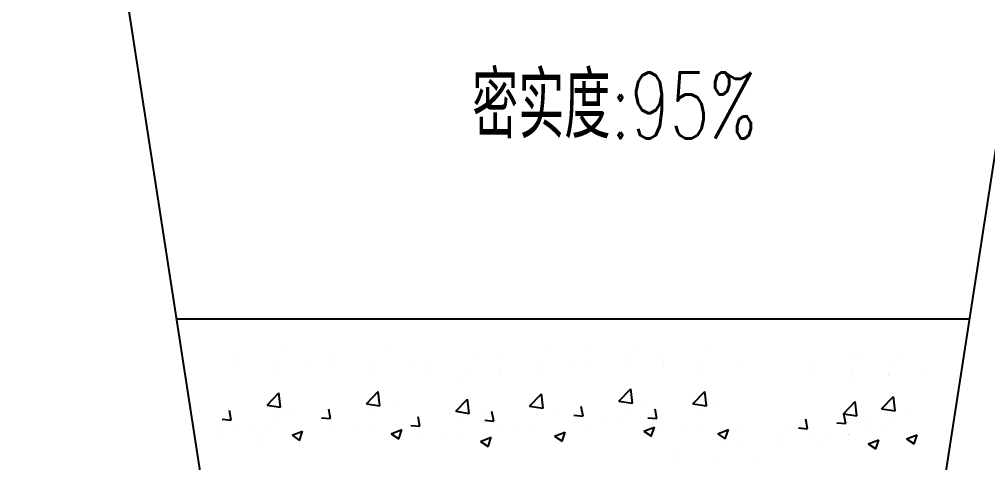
# Model space of a CAD drawing. Header units: millimetres. Extents: x 2 to 5882, y 1831 to 3462.
# Drawn here: x 5561.45 to 5605.53, y 2650.34 to 2670.52 of the extents above; entities that cross this region are included whole.
import ezdxf

# ---------------------------------------------------------------- set-up
doc = ezdxf.new("R2010")
doc.units = ezdxf.units.MM
doc.layers.add('WZ1', color=7, linetype='Continuous')
doc.layers.add('尺寸标注', color=4, linetype='Continuous')
doc.styles.get("Standard").update_dxf_attribs({"font": 'simplex1.shx', "width": 0.7, "bigfont": 'hztxt.shx'})

msp = doc.modelspace()

# ---------------------------------------------------------------- linework, layer by layer
at = {"color": 1}
for p, q in [((5573.03796, 2628.27674), (5561.44906, 2703.23774)), ((5600.28123, 2628.27674), (5611.87014, 2703.23774)), ((5568.61535, 2656.88369), (5604.70384, 2656.88369))]:
    msp.add_line(p, q, dxfattribs=at)
at = {"layer": '尺寸标注', "color": 7}
for p, q in [((5573.56606, 2655.45231), (5573.56606, 2655.45231)), ((5575.8175, 2655.2883), (5575.8175, 2655.2883)), ((5578.08507, 2655.52303), (5578.08507, 2655.52303)), ((5585.51646, 2655.40703), (5585.51646, 2655.40703)), ((5587.31294, 2655.4043), (5587.31294, 2655.4043)), ((5589.58051, 2655.63903), (5589.58051, 2655.63903)), ((5590.68029, 2655.2883), (5590.68029, 2655.2883)), ((5592.94786, 2655.52303), (5592.94786, 2655.52303)), ((5601.54041, 2655.29103), (5601.54041, 2655.29103)), ((5571.2985, 2655.21758), (5571.2985, 2655.21758)), ((5573.14457, 2654.88924), (5573.14457, 2654.88924)), ((5577.66357, 2654.95996), (5577.66357, 2654.95996)), ((5579.88154, 2654.9403), (5579.88154, 2654.9403)), ((5582.14911, 2655.17503), (5582.14911, 2655.17503)), ((5583.24889, 2655.1723), (5583.24889, 2655.1723)), ((5585.09497, 2654.84396), (5585.09497, 2654.84396)), ((5587.35088, 2654.86744), (5587.35088, 2654.86744)), ((5589.15902, 2655.07596), (5589.15902, 2655.07596)), ((5590.77541, 2654.92038), (5590.77541, 2654.92038)), ((5592.52637, 2654.95996), (5592.52637, 2654.95996)), ((5599.27284, 2655.0563), (5599.27284, 2655.0563)), ((5599.79868, 2655.05903), (5599.79868, 2655.05903)), ((5571.33644, 2654.68071), (5571.33644, 2654.68071)), ((5573.03277, 2654.50614), (5573.03277, 2654.50614)), ((5574.76097, 2654.73366), (5574.76097, 2654.73366)), ((5575.85544, 2654.75143), (5575.85544, 2654.75143)), ((5577.55177, 2654.57686), (5577.55177, 2654.57686)), ((5579.27997, 2654.80438), (5579.27997, 2654.80438)), ((5579.91948, 2654.40344), (5579.91948, 2654.40344)), ((5581.72761, 2654.61196), (5581.72761, 2654.61196)), ((5583.28683, 2654.63544), (5583.28683, 2654.63544)), ((5583.34401, 2654.45639), (5583.34401, 2654.45639)), ((5584.98316, 2654.46086), (5584.98316, 2654.46086)), ((5586.71136, 2654.68838), (5586.71136, 2654.68838)), ((5589.04721, 2654.69286), (5589.04721, 2654.69286)), ((5590.71824, 2654.75143), (5590.71824, 2654.75143)), ((5592.41457, 2654.57686), (5592.41457, 2654.57686)), ((5594.14276, 2654.80438), (5594.14276, 2654.80438)), ((5597.53111, 2654.8243), (5597.53111, 2654.8243)), ((5599.31079, 2654.51943), (5599.31079, 2654.51943)), ((5599.37718, 2654.49596), (5599.37718, 2654.49596)), ((5601.11892, 2654.72796), (5601.11892, 2654.72796)), ((5602.73531, 2654.57238), (5602.73531, 2654.57238)), ((5581.61581, 2654.22886), (5581.61581, 2654.22886)), ((5597.56905, 2654.28744), (5597.56905, 2654.28744)), ((5599.26538, 2654.11286), (5599.26538, 2654.11286)), ((5600.99358, 2654.34038), (5600.99358, 2654.34038)), ((5601.00712, 2654.34486), (5601.00712, 2654.34486)), ((5577.24685, 2653.0248), (5577.78454, 2653.5852)), ((5577.86014, 2652.9297), (5577.78387, 2653.58532)), ((5588.74229, 2653.1408), (5589.27999, 2653.7012)), ((5589.35558, 2653.0457), (5589.27931, 2653.70132)), ((5592.10964, 2653.0248), (5592.64734, 2653.5852)), ((5592.72293, 2652.9297), (5592.64666, 2653.58532)), ((5572.72784, 2652.95408), (5573.26554, 2653.51448)), ((5573.34114, 2652.85898), (5573.26487, 2653.5146)), ((5581.31089, 2652.67681), (5581.84858, 2653.2372)), ((5581.92418, 2652.58171), (5581.84791, 2653.23732)), ((5584.67824, 2652.90881), (5585.21594, 2653.4692)), ((5585.29153, 2652.81371), (5585.21526, 2653.46932)), ((5588.74229, 2653.1408), (5589.35626, 2653.04558)), ((5598.96046, 2652.5608), (5599.49815, 2653.1212)), ((5599.57375, 2652.4657), (5599.49748, 2653.12132)), ((5600.70219, 2652.7928), (5601.23989, 2653.3532)), ((5601.31548, 2652.6977), (5601.23921, 2653.35332)), ((5571.09302, 2652.27609), (5571.0132, 2652.70882)), ((5572.72784, 2652.95408), (5573.34181, 2652.85886)), ((5573.93497, 2652.80169), (5573.93497, 2652.80169)), ((5575.61202, 2652.34681), (5575.5322, 2652.77954)), ((5577.24685, 2653.0248), (5577.86081, 2652.92958)), ((5577.57963, 2652.66186), (5577.57963, 2652.66186)), ((5578.45398, 2652.87241), (5578.45398, 2652.87241)), ((5581.31089, 2652.67681), (5581.92485, 2652.58159)), ((5583.04342, 2652.23082), (5582.9636, 2652.66354)), ((5584.67824, 2652.90881), (5585.29221, 2652.81358)), ((5585.88537, 2652.75641), (5585.88537, 2652.75641)), ((5587.10747, 2652.46282), (5587.02765, 2652.89554)), ((5589.07507, 2652.77786), (5589.07507, 2652.77786)), ((5589.94942, 2652.98841), (5589.94942, 2652.98841)), ((5590.47482, 2652.34681), (5590.395, 2652.77954)), ((5592.10964, 2653.0248), (5592.72361, 2652.92958)), ((5592.44242, 2652.66186), (5592.44242, 2652.66186)), ((5593.31677, 2652.87241), (5593.31677, 2652.87241)), ((5600.70219, 2652.7928), (5601.31616, 2652.69758)), ((5601.90932, 2652.64041), (5601.90932, 2652.64041)), ((5570.68105, 2652.31218), (5571.09368, 2652.27608)), ((5572.97599, 2652.27504), (5572.97599, 2652.27504)), ((5573.06062, 2652.59114), (5573.06062, 2652.59114)), ((5575.20006, 2652.3829), (5575.61268, 2652.3468)), ((5579.67607, 2651.99882), (5579.59624, 2652.43154)), ((5581.64367, 2652.31386), (5581.64367, 2652.31386)), ((5582.51802, 2652.52441), (5582.51802, 2652.52441)), ((5582.63145, 2652.2669), (5583.04408, 2652.2308)), ((5585.01102, 2652.54586), (5585.01102, 2652.54586)), ((5586.6955, 2652.4989), (5587.10813, 2652.4628)), ((5588.95933, 2652.1976), (5588.95933, 2652.1976)), ((5590.06285, 2652.3829), (5590.47548, 2652.3468)), ((5597.32563, 2651.88282), (5597.24581, 2652.31554)), ((5598.96046, 2652.5608), (5599.57442, 2652.46558)), ((5599.06737, 2652.11481), (5598.98755, 2652.54754)), ((5599.29324, 2652.19786), (5599.29324, 2652.19786)), ((5600.16759, 2652.40841), (5600.16759, 2652.40841)), ((5601.03497, 2652.42986), (5601.03497, 2652.42986)), ((5570.70842, 2652.04031), (5570.70842, 2652.04031)), ((5571.21669, 2651.78336), (5571.21669, 2651.78336)), ((5572.19262, 2651.94325), (5572.19262, 2651.94325)), ((5572.94489, 2652.01088), (5572.94489, 2652.01088)), ((5573.86057, 2651.58739), (5574.34394, 2651.77293)), ((5574.2033, 2651.35578), (5574.34328, 2651.77295)), ((5575.73569, 2651.85408), (5575.73569, 2651.85408)), ((5576.71162, 2652.01396), (5576.71162, 2652.01396)), ((5577.46389, 2652.0816), (5577.46389, 2652.0816)), ((5578.37958, 2651.65811), (5578.86294, 2651.84365)), ((5578.7223, 2651.4265), (5578.86228, 2651.84367)), ((5579.2641, 2652.0349), (5579.67673, 2651.9988)), ((5584.14302, 2651.89797), (5584.14302, 2651.89797)), ((5584.89529, 2651.9656), (5584.89529, 2651.9656)), ((5587.23114, 2651.97008), (5587.23114, 2651.97008)), ((5588.20707, 2652.12997), (5588.20707, 2652.12997)), ((5589.87502, 2651.77411), (5590.35839, 2651.95965)), ((5589.87502, 2651.77411), (5590.21841, 2651.54249)), ((5590.21775, 2651.5425), (5590.35772, 2651.95967)), ((5590.59849, 2651.85408), (5590.59849, 2651.85408)), ((5591.57442, 2652.01396), (5591.57442, 2652.01396)), ((5592.32669, 2652.0816), (5592.32669, 2652.0816)), ((5593.24237, 2651.65811), (5593.72574, 2651.84365)), ((5593.5851, 2651.4265), (5593.72507, 2651.84367)), ((5594.27988, 2651.80831), (5594.27988, 2651.80831)), ((5596.54744, 2652.04304), (5596.54744, 2652.04304)), ((5596.91367, 2651.9189), (5597.32629, 2651.8828)), ((5598.6554, 2652.1509), (5599.06803, 2652.1148)), ((5600.16697, 2651.78197), (5600.16697, 2651.78197)), ((5600.91924, 2651.8496), (5600.91924, 2651.8496)), ((5570.74636, 2651.50345), (5570.74636, 2651.50345)), ((5572.44269, 2651.32887), (5572.44269, 2651.32887)), ((5572.55449, 2651.71197), (5572.55449, 2651.71197)), ((5573.86057, 2651.58739), (5574.20396, 2651.35577)), ((5574.17089, 2651.55639), (5574.17089, 2651.55639)), ((5578.37958, 2651.65811), (5578.72297, 2651.42649)), ((5579.79973, 2651.50608), (5579.79973, 2651.50608)), ((5580.77566, 2651.66597), (5580.77566, 2651.66597)), ((5581.52793, 2651.7336), (5581.52793, 2651.7336)), ((5582.44362, 2651.31011), (5582.92698, 2651.49566)), ((5582.78634, 2651.0785), (5582.92632, 2651.49567)), ((5583.16709, 2651.73808), (5583.16709, 2651.73808)), ((5585.81097, 2651.54211), (5586.29434, 2651.72766)), ((5585.81097, 2651.54211), (5586.15436, 2651.31049)), ((5586.1537, 2651.3105), (5586.29367, 2651.72767)), ((5593.24237, 2651.65811), (5593.58576, 2651.42649)), ((5596.12595, 2651.47997), (5596.12595, 2651.47997)), ((5597.4493, 2651.39008), (5597.4493, 2651.39008)), ((5597.74235, 2651.3244), (5597.74235, 2651.3244)), ((5598.42523, 2651.54997), (5598.42523, 2651.54997)), ((5599.1775, 2651.6176), (5599.1775, 2651.6176)), ((5599.19104, 2651.62208), (5599.19104, 2651.62208)), ((5600.09319, 2651.19411), (5600.57655, 2651.37965)), ((5600.43591, 2650.9625), (5600.57589, 2651.37967)), ((5601.83492, 2651.42611), (5602.31829, 2651.61165)), ((5601.83492, 2651.42611), (5602.17831, 2651.19449)), ((5602.17765, 2651.1945), (5602.31762, 2651.61167)), ((5582.44362, 2651.31011), (5582.78701, 2651.07849)), ((5591.37698, 2650.88031), (5591.37698, 2650.88031)), ((5593.64455, 2651.11505), (5593.64455, 2651.11505)), ((5594.31782, 2651.27145), (5594.31782, 2651.27145)), ((5596.01415, 2651.09687), (5596.01415, 2651.09687)), ((5600.09319, 2651.19411), (5600.43658, 2650.96249)), ((5593.22306, 2650.55198), (5593.22306, 2650.55198)), ((5591.41493, 2650.34345), (5591.41493, 2650.34345)), ((5594.83945, 2650.3964), (5594.83945, 2650.3964))]:
    msp.add_line(p, q, dxfattribs=at)

# ---------------------------------------------------------------- texts
at = {"layer": 'WZ1', "color": 7, "width": 0.7}
msp.add_text('密实度:95%', height=3, dxfattribs=at).set_placement((5582.05954, 2665.10433))

doc.saveas('drawing.dxf')
